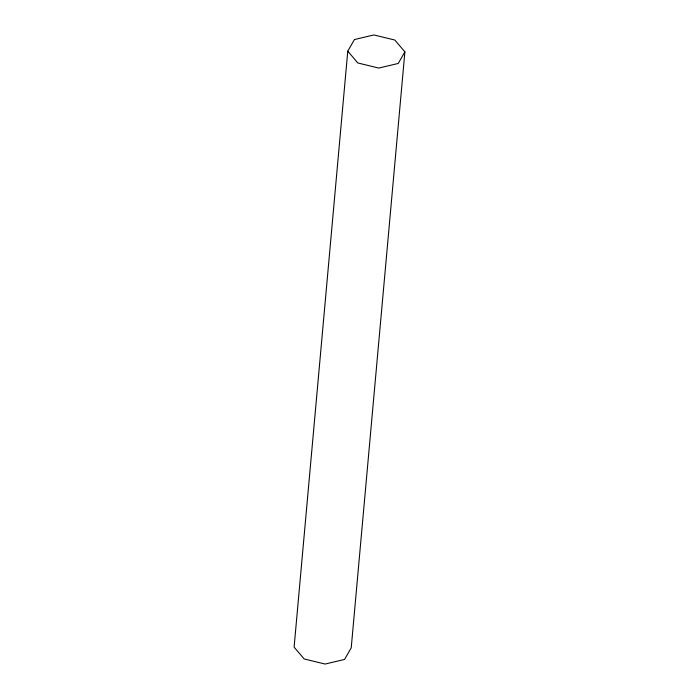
<?xml version="1.0" encoding="UTF-8"?>
<svg xmlns="http://www.w3.org/2000/svg" width="699" height="699" viewBox="0 0 699 699"><rect width="100%" height="100%" fill="white"/><g stroke="black" fill="none" stroke-linecap="round" stroke-linejoin="round"><path stroke-width="1.05" d="M347.77 51.167L294.104 647.152L304.179 658.965L325.087 664.05L344.572 659.437L351.23 647.833L404.896 51.848L394.821 40.035L373.913 34.95L354.428 39.563L347.77 51.167L357.844 62.971L378.744 68.065L398.238 63.452L404.896 51.848"/></g></svg>
